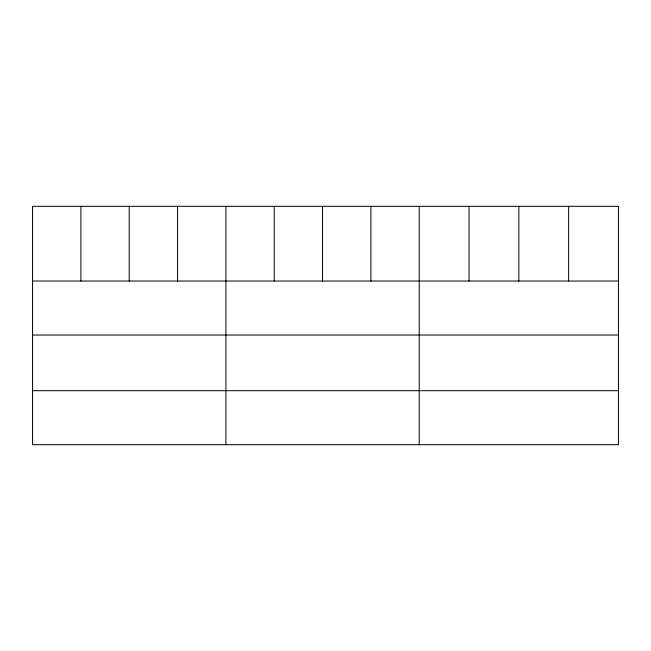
<?xml version="1.0" encoding="UTF-8"?>
<svg xmlns="http://www.w3.org/2000/svg" width="651" height="651" viewBox="0 0 651 651"><rect width="100%" height="100%" fill="white"/><g stroke="black" fill="none" stroke-linecap="round" stroke-linejoin="round"><path stroke-width="0.98" d="M618.45 335.045L618.45 206.318L32.55 206.318L32.55 444.682L618.45 444.682L618.45 335.045L32.55 335.045M32.55 281.045L618.45 281.045M32.55 390.681L618.45 390.681M568.648 206.318L568.648 281.045M518.847 206.318L518.847 281.045M469.045 206.318L469.045 281.045M419.244 206.318L419.244 444.682M370.907 206.318L370.907 281.045M322.57 206.318L322.57 281.045M274.234 206.318L274.234 281.045M225.897 206.318L225.897 444.682M177.56 206.318L177.56 281.045M129.224 206.318L129.224 281.045M80.887 206.318L80.887 281.045"/></g></svg>
